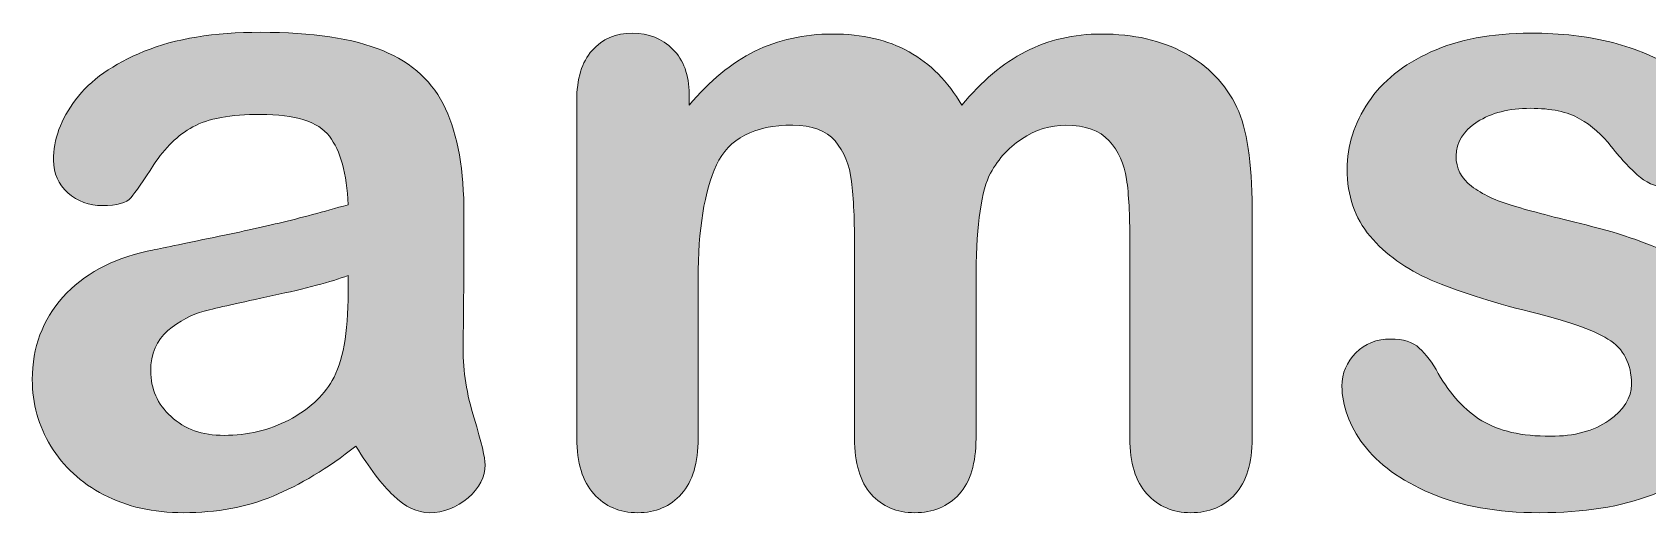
# Model space of a CAD drawing. Header units: millimetres. Extents: x 190 to 440, y -221 to -136.
# Drawn here: x 212.4 to 220.13, y -199.3 to -197 of the extents above; entities that cross this region are included whole.
import ezdxf

# ---------------------------------------------------------------- set-up
doc = ezdxf.new("R2010")
doc.units = ezdxf.units.MM
doc.header["$MEASUREMENT"] = 0
doc.layers.add('Layer 1', color=7, linetype='Continuous')

# ---------------------------------------------------------------- blocks, each defined once
blk = doc.blocks.new('block 7')
at = {"layer": 'Layer 1', "true_color": 0x231f20}
h = blk.add_hatch(color=250, dxfattribs=at)
h.dxf.hatch_style = 2
edge = h.paths.add_edge_path()
edge.add_spline(control_points=[(213.9458, -198.9822), (213.8093, -199.0883), (213.6774, -199.1679), (213.5499, -199.2209), (213.4225, -199.274), (213.2795, -199.3005), (213.121, -199.3005), (212.9763, -199.3005), (212.8492, -199.2719), (212.7396, -199.2147), (212.6301, -199.1575), (212.5457, -199.08), (212.4864, -198.9822), (212.4272, -198.8843), (212.3975, -198.7782), (212.3975, -198.6638), (212.3975, -198.5095), (212.4465, -198.3779), (212.5443, -198.269), (212.6421, -198.1602), (212.7765, -198.0871), (212.9474, -198.0499), (212.9832, -198.0417), (213.0721, -198.0231), (213.214, -197.9941), (213.356, -197.9652), (213.4776, -197.9387), (213.5789, -197.9145), (213.6802, -197.8904), (213.7901, -197.8611), (213.9086, -197.8267), (213.9017, -197.6779), (213.8717, -197.5686), (213.8186, -197.4991), (213.7656, -197.4295), (213.6557, -197.3947), (213.4889, -197.3947), (213.3456, -197.3947), (213.2378, -197.4147), (213.1655, -197.4546), (213.0931, -197.4946), (213.0311, -197.5545), (212.9794, -197.6344), (212.9277, -197.7144), (212.8912, -197.7671), (212.8699, -197.7926), (212.8485, -197.8181), (212.8027, -197.8308), (212.7324, -197.8308), (212.669, -197.8308), (212.6142, -197.8105), (212.5681, -197.7698), (212.5219, -197.7292), (212.4988, -197.6772), (212.4988, -197.6138), (212.4988, -197.5146), (212.534, -197.4181), (212.6042, -197.3244), (212.6745, -197.2307), (212.7841, -197.1535), (212.9329, -197.0929), (213.0817, -197.0322), (213.2671, -197.0019), (213.4889, -197.0019), (213.737, -197.0019), (213.932, -197.0312), (214.0739, -197.0898), (214.2159, -197.1483), (214.3161, -197.241), (214.3747, -197.3678), (214.4333, -197.4946), (214.4625, -197.6627), (214.4625, -197.8722), (214.4625, -198.0045), (214.4622, -198.1168), (214.4615, -198.2091), (214.4608, -198.3014), (214.4598, -198.4041), (214.4584, -198.5171), (214.4584, -198.6232), (214.476, -198.7338), (214.5111, -198.8488), (214.5462, -198.9639), (214.5638, -199.038), (214.5638, -199.0711), (214.5638, -199.1289), (214.5366, -199.1816), (214.4822, -199.2292), (214.4277, -199.2767), (214.3661, -199.3005), (214.2972, -199.3005), (214.2393, -199.3005), (214.1821, -199.2733), (214.1256, -199.2188), (214.0691, -199.1644), (214.0092, -199.0855), (213.9458, -198.9822)], knot_values=[0, 0, 0, 0, 1, 1, 1, 2, 2, 2, 3, 3, 3, 4, 4, 4, 5, 5, 5, 6, 6, 6, 7, 7, 7, 8, 8, 8, 9, 9, 9, 10, 10, 10, 11, 11, 11, 12, 12, 12, 13, 13, 13, 14, 14, 14, 15, 15, 15, 16, 16, 16, 17, 17, 17, 18, 18, 18, 19, 19, 19, 20, 20, 20, 21, 21, 21, 22, 22, 22, 23, 23, 23, 24, 24, 24, 25, 25, 25, 26, 26, 26, 27, 27, 27, 28, 28, 28, 29, 29, 29, 30, 30, 30, 31, 31, 31, 32, 32, 32, 32], degree=3, periodic=1)
edge = h.paths.add_edge_path()
edge.add_spline(control_points=[(213.9086, -198.1657), (213.8259, -198.196), (213.7056, -198.228), (213.5479, -198.2618), (213.3901, -198.2956), (213.2809, -198.3204), (213.2202, -198.3362), (213.1596, -198.3521), (213.1017, -198.3831), (213.0466, -198.4292), (212.9915, -198.4754), (212.9639, -198.5398), (212.9639, -198.6225), (212.9639, -198.7079), (212.9963, -198.7806), (213.0611, -198.8406), (213.1258, -198.9005), (213.2106, -198.9305), (213.3153, -198.9305), (213.4269, -198.9305), (213.5299, -198.906), (213.6243, -198.8571), (213.7187, -198.8082), (213.788, -198.7451), (213.8321, -198.668), (213.8831, -198.5825), (213.9086, -198.442), (213.9086, -198.2463), (213.9086, -198.2463), (213.9086, -198.1657), (213.9086, -198.1657)], knot_values=[0, 0, 0, 0, 1, 1, 1, 2, 2, 2, 3, 3, 3, 4, 4, 4, 5, 5, 5, 6, 6, 6, 7, 7, 7, 8, 8, 8, 9, 9, 9, 10, 10, 10, 10], degree=3, periodic=1)
h = blk.add_hatch(color=250, dxfattribs=at)
h.dxf.hatch_style = 2
edge = h.paths.add_edge_path()
edge.add_spline(control_points=[(216.912, -198.1946), (216.912, -198.1946), (216.912, -198.945), (216.912, -198.945), (216.912, -199.0635), (216.8851, -199.1524), (216.8314, -199.2116), (216.7776, -199.2709), (216.7067, -199.3005), (216.6185, -199.3005), (216.533, -199.3005), (216.4638, -199.2709), (216.4107, -199.2116), (216.3577, -199.1524), (216.3312, -199.0635), (216.3312, -198.945), (216.3312, -198.945), (216.3312, -198.0458), (216.3312, -198.0458), (216.3312, -197.9039), (216.3263, -197.7936), (216.3167, -197.7151), (216.307, -197.6365), (216.2809, -197.5721), (216.2381, -197.5218), (216.1954, -197.4715), (216.1279, -197.4463), (216.0356, -197.4463), (215.8509, -197.4463), (215.7293, -197.5097), (215.6707, -197.6365), (215.6122, -197.7633), (215.5829, -197.9452), (215.5829, -198.1822), (215.5829, -198.1822), (215.5829, -198.945), (215.5829, -198.945), (215.5829, -199.0621), (215.5564, -199.1506), (215.5033, -199.2106), (215.4502, -199.2705), (215.3803, -199.3005), (215.2935, -199.3005), (215.2081, -199.3005), (215.1381, -199.2705), (215.0837, -199.2106), (215.0293, -199.1506), (215.002, -199.0621), (215.002, -198.945), (215.002, -198.945), (215.002, -197.3306), (215.002, -197.3306), (215.002, -197.2245), (215.0265, -197.1439), (215.0754, -197.0887), (215.1243, -197.0336), (215.1888, -197.0061), (215.2687, -197.0061), (215.3459, -197.0061), (215.4103, -197.0319), (215.462, -197.0836), (215.5136, -197.1353), (215.5395, -197.2066), (215.5395, -197.2975), (215.5395, -197.2975), (215.5395, -197.3513), (215.5395, -197.3513), (215.6373, -197.2341), (215.742, -197.148), (215.8537, -197.0929), (215.9653, -197.0378), (216.0893, -197.0102), (216.2257, -197.0102), (216.3677, -197.0102), (216.4896, -197.0384), (216.5916, -197.0949), (216.6936, -197.1514), (216.7776, -197.2369), (216.8438, -197.3513), (216.9389, -197.2355), (217.0408, -197.1497), (217.1497, -197.0939), (217.2586, -197.0381), (217.3792, -197.0102), (217.5114, -197.0102), (217.6658, -197.0102), (217.7988, -197.0405), (217.9104, -197.1011), (218.022, -197.1618), (218.1054, -197.2486), (218.1605, -197.3616), (218.2087, -197.4636), (218.2328, -197.6241), (218.2328, -197.8432), (218.2328, -197.8432), (218.2328, -198.945), (218.2328, -198.945), (218.2328, -199.0635), (218.206, -199.1524), (218.1522, -199.2116), (218.0985, -199.2709), (218.0275, -199.3005), (217.9393, -199.3005), (217.8539, -199.3005), (217.784, -199.2705), (217.7295, -199.2106), (217.6751, -199.1506), (217.6479, -199.0621), (217.6479, -198.945), (217.6479, -198.945), (217.6479, -197.9962), (217.6479, -197.9962), (217.6479, -197.8749), (217.6427, -197.7778), (217.6324, -197.7047), (217.622, -197.6317), (217.5941, -197.5704), (217.5487, -197.5208), (217.5032, -197.4712), (217.4343, -197.4463), (217.3419, -197.4463), (217.2675, -197.4463), (217.1969, -197.4684), (217.1301, -197.5125), (217.0632, -197.5566), (217.0112, -197.6158), (216.974, -197.6903), (216.9327, -197.7853), (216.912, -197.9535), (216.912, -198.1946)], knot_values=[0, 0, 0, 0, 1, 1, 1, 2, 2, 2, 3, 3, 3, 4, 4, 4, 5, 5, 5, 6, 6, 6, 7, 7, 7, 8, 8, 8, 9, 9, 9, 10, 10, 10, 11, 11, 11, 12, 12, 12, 13, 13, 13, 14, 14, 14, 15, 15, 15, 16, 16, 16, 17, 17, 17, 18, 18, 18, 19, 19, 19, 20, 20, 20, 21, 21, 21, 22, 22, 22, 23, 23, 23, 24, 24, 24, 25, 25, 25, 26, 26, 26, 27, 27, 27, 28, 28, 28, 29, 29, 29, 30, 30, 30, 31, 31, 31, 32, 32, 32, 33, 33, 33, 34, 34, 34, 35, 35, 35, 36, 36, 36, 37, 37, 37, 38, 38, 38, 39, 39, 39, 40, 40, 40, 41, 41, 41, 42, 42, 42, 43, 43, 43, 43], degree=3, periodic=1)
h = blk.add_hatch(color=250, dxfattribs=at)
h.dxf.hatch_style = 2
edge = h.paths.add_edge_path()
edge.add_spline(control_points=[(220.5976, -198.5626), (220.5976, -198.7183), (220.5597, -198.8516), (220.4839, -198.9625), (220.4081, -199.0735), (220.2961, -199.1575), (220.148, -199.2147), (219.9998, -199.2719), (219.8197, -199.3005), (219.6074, -199.3005), (219.4049, -199.3005), (219.2312, -199.2695), (219.0865, -199.2075), (218.9418, -199.1455), (218.835, -199.068), (218.7661, -198.9749), (218.6972, -198.8819), (218.6628, -198.7886), (218.6628, -198.6948), (218.6628, -198.6328), (218.6848, -198.5798), (218.7289, -198.5357), (218.773, -198.4916), (218.8288, -198.4695), (218.8964, -198.4695), (218.9556, -198.4695), (219.0011, -198.484), (219.0328, -198.5129), (219.0645, -198.5419), (219.0948, -198.5825), (219.1237, -198.6349), (219.1816, -198.7355), (219.2509, -198.8106), (219.3315, -198.8602), (219.4121, -198.9098), (219.522, -198.9346), (219.6612, -198.9346), (219.7742, -198.9346), (219.8669, -198.9095), (219.9392, -198.8592), (220.0115, -198.8089), (220.0477, -198.7513), (220.0477, -198.6866), (220.0477, -198.5874), (220.0102, -198.515), (219.9351, -198.4695), (219.86, -198.4241), (219.7363, -198.3807), (219.564, -198.3393), (219.3697, -198.2911), (219.2116, -198.2404), (219.0896, -198.1874), (218.9677, -198.1343), (218.8702, -198.0644), (218.7972, -197.9776), (218.7241, -197.8908), (218.6876, -197.784), (218.6876, -197.6572), (218.6876, -197.5442), (218.7214, -197.4374), (218.7889, -197.3368), (218.8564, -197.2362), (218.956, -197.1559), (219.0876, -197.096), (219.2192, -197.036), (219.378, -197.0061), (219.564, -197.0061), (219.7101, -197.0061), (219.8414, -197.0212), (219.9578, -197.0515), (220.0742, -197.0819), (220.1714, -197.1225), (220.2493, -197.1735), (220.3271, -197.2245), (220.3864, -197.281), (220.427, -197.343), (220.4677, -197.405), (220.488, -197.4656), (220.488, -197.5249), (220.488, -197.5897), (220.4663, -197.6427), (220.4229, -197.6841), (220.3795, -197.7254), (220.3178, -197.7461), (220.2379, -197.7461), (220.18, -197.7461), (220.1307, -197.7295), (220.0901, -197.6965), (220.0494, -197.6634), (220.0029, -197.6138), (219.9506, -197.5476), (219.9079, -197.4925), (219.8576, -197.4484), (219.7997, -197.4153), (219.7418, -197.3823), (219.6632, -197.3657), (219.564, -197.3657), (219.4621, -197.3657), (219.3773, -197.3874), (219.3098, -197.4308), (219.2423, -197.4743), (219.2085, -197.5283), (219.2085, -197.5931), (219.2085, -197.6524), (219.2333, -197.7009), (219.2829, -197.7388), (219.3325, -197.7767), (219.3994, -197.8081), (219.4834, -197.8329), (219.5675, -197.8577), (219.6832, -197.888), (219.8307, -197.9238), (220.0057, -197.9666), (220.1487, -198.0175), (220.2596, -198.0768), (220.3705, -198.1361), (220.4546, -198.206), (220.5118, -198.2866), (220.569, -198.3672), (220.5976, -198.4592), (220.5976, -198.5626)], knot_values=[0, 0, 0, 0, 1, 1, 1, 2, 2, 2, 3, 3, 3, 4, 4, 4, 5, 5, 5, 6, 6, 6, 7, 7, 7, 8, 8, 8, 9, 9, 9, 10, 10, 10, 11, 11, 11, 12, 12, 12, 13, 13, 13, 14, 14, 14, 15, 15, 15, 16, 16, 16, 17, 17, 17, 18, 18, 18, 19, 19, 19, 20, 20, 20, 21, 21, 21, 22, 22, 22, 23, 23, 23, 24, 24, 24, 25, 25, 25, 26, 26, 26, 27, 27, 27, 28, 28, 28, 29, 29, 29, 30, 30, 30, 31, 31, 31, 32, 32, 32, 33, 33, 33, 34, 34, 34, 35, 35, 35, 36, 36, 36, 37, 37, 37, 38, 38, 38, 39, 39, 39, 40, 40, 40, 40], degree=3, periodic=1)
at = {"layer": 'Layer 1', "lineweight": 0}
for points, knots in [([(213.9458, -198.9822), (213.8093, -199.0883), (213.6774, -199.1679), (213.5499, -199.2209), (213.4225, -199.274), (213.2795, -199.3005), (213.121, -199.3005), (212.9763, -199.3005), (212.8492, -199.2719), (212.7396, -199.2147), (212.6301, -199.1575), (212.5457, -199.08), (212.4864, -198.9822), (212.4272, -198.8843), (212.3975, -198.7782), (212.3975, -198.6638), (212.3975, -198.5095), (212.4465, -198.3779), (212.5443, -198.269), (212.6421, -198.1602), (212.7765, -198.0871), (212.9474, -198.0499), (212.9832, -198.0417), (213.0721, -198.0231), (213.214, -197.9941), (213.356, -197.9652), (213.4776, -197.9387), (213.5789, -197.9145), (213.6802, -197.8904), (213.7901, -197.8611), (213.9086, -197.8267), (213.9017, -197.6779), (213.8717, -197.5686), (213.8186, -197.4991), (213.7656, -197.4295), (213.6557, -197.3947), (213.4889, -197.3947), (213.3456, -197.3947), (213.2378, -197.4147), (213.1655, -197.4546), (213.0931, -197.4946), (213.0311, -197.5545), (212.9794, -197.6344), (212.9277, -197.7144), (212.8912, -197.7671), (212.8699, -197.7926), (212.8485, -197.8181), (212.8027, -197.8308), (212.7324, -197.8308), (212.669, -197.8308), (212.6142, -197.8105), (212.5681, -197.7698), (212.5219, -197.7292), (212.4988, -197.6772), (212.4988, -197.6138), (212.4988, -197.5146), (212.534, -197.4181), (212.6042, -197.3244), (212.6745, -197.2307), (212.7841, -197.1535), (212.9329, -197.0929), (213.0817, -197.0322), (213.2671, -197.0019), (213.4889, -197.0019), (213.737, -197.0019), (213.932, -197.0312), (214.0739, -197.0898), (214.2159, -197.1483), (214.3161, -197.241), (214.3747, -197.3678), (214.4333, -197.4946), (214.4625, -197.6627), (214.4625, -197.8722), (214.4625, -198.0045), (214.4622, -198.1168), (214.4615, -198.2091), (214.4608, -198.3014), (214.4598, -198.4041), (214.4584, -198.5171), (214.4584, -198.6232), (214.476, -198.7338), (214.5111, -198.8488), (214.5462, -198.9639), (214.5638, -199.038), (214.5638, -199.0711), (214.5638, -199.1289), (214.5366, -199.1816), (214.4822, -199.2292), (214.4277, -199.2767), (214.3661, -199.3005), (214.2972, -199.3005), (214.2393, -199.3005), (214.1821, -199.2733), (214.1256, -199.2188), (214.0691, -199.1644), (214.0092, -199.0855), (213.9458, -198.9822)], [0, 0, 0, 0, 1, 1, 1, 2, 2, 2, 3, 3, 3, 4, 4, 4, 5, 5, 5, 6, 6, 6, 7, 7, 7, 8, 8, 8, 9, 9, 9, 10, 10, 10, 11, 11, 11, 12, 12, 12, 13, 13, 13, 14, 14, 14, 15, 15, 15, 16, 16, 16, 17, 17, 17, 18, 18, 18, 19, 19, 19, 20, 20, 20, 21, 21, 21, 22, 22, 22, 23, 23, 23, 24, 24, 24, 25, 25, 25, 26, 26, 26, 27, 27, 27, 28, 28, 28, 29, 29, 29, 30, 30, 30, 31, 31, 31, 32, 32, 32, 32]), ([(216.912, -198.1946), (216.912, -198.1946), (216.912, -198.945), (216.912, -198.945), (216.912, -199.0635), (216.8851, -199.1524), (216.8314, -199.2116), (216.7776, -199.2709), (216.7067, -199.3005), (216.6185, -199.3005), (216.533, -199.3005), (216.4638, -199.2709), (216.4107, -199.2116), (216.3577, -199.1524), (216.3312, -199.0635), (216.3312, -198.945), (216.3312, -198.945), (216.3312, -198.0458), (216.3312, -198.0458), (216.3312, -197.9039), (216.3263, -197.7936), (216.3167, -197.7151), (216.307, -197.6365), (216.2809, -197.5721), (216.2381, -197.5218), (216.1954, -197.4715), (216.1279, -197.4463), (216.0356, -197.4463), (215.8509, -197.4463), (215.7293, -197.5097), (215.6707, -197.6365), (215.6122, -197.7633), (215.5829, -197.9452), (215.5829, -198.1822), (215.5829, -198.1822), (215.5829, -198.945), (215.5829, -198.945), (215.5829, -199.0621), (215.5564, -199.1506), (215.5033, -199.2106), (215.4502, -199.2705), (215.3803, -199.3005), (215.2935, -199.3005), (215.2081, -199.3005), (215.1381, -199.2705), (215.0837, -199.2106), (215.0293, -199.1506), (215.002, -199.0621), (215.002, -198.945), (215.002, -198.945), (215.002, -197.3306), (215.002, -197.3306), (215.002, -197.2245), (215.0265, -197.1439), (215.0754, -197.0887), (215.1243, -197.0336), (215.1888, -197.0061), (215.2687, -197.0061), (215.3459, -197.0061), (215.4103, -197.0319), (215.462, -197.0836), (215.5136, -197.1353), (215.5395, -197.2066), (215.5395, -197.2975), (215.5395, -197.2975), (215.5395, -197.3513), (215.5395, -197.3513), (215.6373, -197.2341), (215.742, -197.148), (215.8537, -197.0929), (215.9653, -197.0378), (216.0893, -197.0102), (216.2257, -197.0102), (216.3677, -197.0102), (216.4896, -197.0384), (216.5916, -197.0949), (216.6936, -197.1514), (216.7776, -197.2369), (216.8438, -197.3513), (216.9389, -197.2355), (217.0408, -197.1497), (217.1497, -197.0939), (217.2586, -197.0381), (217.3792, -197.0102), (217.5114, -197.0102), (217.6658, -197.0102), (217.7988, -197.0405), (217.9104, -197.1011), (218.022, -197.1618), (218.1054, -197.2486), (218.1605, -197.3616), (218.2087, -197.4636), (218.2328, -197.6241), (218.2328, -197.8432), (218.2328, -197.8432), (218.2328, -198.945), (218.2328, -198.945), (218.2328, -199.0635), (218.206, -199.1524), (218.1522, -199.2116), (218.0985, -199.2709), (218.0275, -199.3005), (217.9393, -199.3005), (217.8539, -199.3005), (217.784, -199.2705), (217.7295, -199.2106), (217.6751, -199.1506), (217.6479, -199.0621), (217.6479, -198.945), (217.6479, -198.945), (217.6479, -197.9962), (217.6479, -197.9962), (217.6479, -197.8749), (217.6427, -197.7778), (217.6324, -197.7047), (217.622, -197.6317), (217.5941, -197.5704), (217.5487, -197.5208), (217.5032, -197.4712), (217.4343, -197.4463), (217.3419, -197.4463), (217.2675, -197.4463), (217.1969, -197.4684), (217.1301, -197.5125), (217.0632, -197.5566), (217.0112, -197.6158), (216.974, -197.6903), (216.9327, -197.7853), (216.912, -197.9535), (216.912, -198.1946)], [0, 0, 0, 0, 1, 1, 1, 2, 2, 2, 3, 3, 3, 4, 4, 4, 5, 5, 5, 6, 6, 6, 7, 7, 7, 8, 8, 8, 9, 9, 9, 10, 10, 10, 11, 11, 11, 12, 12, 12, 13, 13, 13, 14, 14, 14, 15, 15, 15, 16, 16, 16, 17, 17, 17, 18, 18, 18, 19, 19, 19, 20, 20, 20, 21, 21, 21, 22, 22, 22, 23, 23, 23, 24, 24, 24, 25, 25, 25, 26, 26, 26, 27, 27, 27, 28, 28, 28, 29, 29, 29, 30, 30, 30, 31, 31, 31, 32, 32, 32, 33, 33, 33, 34, 34, 34, 35, 35, 35, 36, 36, 36, 37, 37, 37, 38, 38, 38, 39, 39, 39, 40, 40, 40, 41, 41, 41, 42, 42, 42, 43, 43, 43, 43]), ([(220.5976, -198.5626), (220.5976, -198.7183), (220.5597, -198.8516), (220.4839, -198.9625), (220.4081, -199.0735), (220.2961, -199.1575), (220.148, -199.2147), (219.9998, -199.2719), (219.8197, -199.3005), (219.6074, -199.3005), (219.4049, -199.3005), (219.2312, -199.2695), (219.0865, -199.2075), (218.9418, -199.1455), (218.835, -199.068), (218.7661, -198.9749), (218.6972, -198.8819), (218.6628, -198.7886), (218.6628, -198.6948), (218.6628, -198.6328), (218.6848, -198.5798), (218.7289, -198.5357), (218.773, -198.4916), (218.8288, -198.4695), (218.8964, -198.4695), (218.9556, -198.4695), (219.0011, -198.484), (219.0328, -198.5129), (219.0645, -198.5419), (219.0948, -198.5825), (219.1237, -198.6349), (219.1816, -198.7355), (219.2509, -198.8106), (219.3315, -198.8602), (219.4121, -198.9098), (219.522, -198.9346), (219.6612, -198.9346), (219.7742, -198.9346), (219.8669, -198.9095), (219.9392, -198.8592), (220.0115, -198.8089), (220.0477, -198.7513), (220.0477, -198.6866), (220.0477, -198.5874), (220.0102, -198.515), (219.9351, -198.4695), (219.86, -198.4241), (219.7363, -198.3807), (219.564, -198.3393), (219.3697, -198.2911), (219.2116, -198.2404), (219.0896, -198.1874), (218.9677, -198.1343), (218.8702, -198.0644), (218.7972, -197.9776), (218.7241, -197.8908), (218.6876, -197.784), (218.6876, -197.6572), (218.6876, -197.5442), (218.7214, -197.4374), (218.7889, -197.3368), (218.8564, -197.2362), (218.956, -197.1559), (219.0876, -197.096), (219.2192, -197.036), (219.378, -197.0061), (219.564, -197.0061), (219.7101, -197.0061), (219.8414, -197.0212), (219.9578, -197.0515), (220.0742, -197.0819), (220.1714, -197.1225), (220.2493, -197.1735), (220.3271, -197.2245), (220.3864, -197.281), (220.427, -197.343), (220.4677, -197.405), (220.488, -197.4656), (220.488, -197.5249), (220.488, -197.5897), (220.4663, -197.6427), (220.4229, -197.6841), (220.3795, -197.7254), (220.3178, -197.7461), (220.2379, -197.7461), (220.18, -197.7461), (220.1307, -197.7295), (220.0901, -197.6965), (220.0494, -197.6634), (220.0029, -197.6138), (219.9506, -197.5476), (219.9079, -197.4925), (219.8576, -197.4484), (219.7997, -197.4153), (219.7418, -197.3823), (219.6632, -197.3657), (219.564, -197.3657), (219.4621, -197.3657), (219.3773, -197.3874), (219.3098, -197.4308), (219.2423, -197.4743), (219.2085, -197.5283), (219.2085, -197.5931), (219.2085, -197.6524), (219.2333, -197.7009), (219.2829, -197.7388), (219.3325, -197.7767), (219.3994, -197.8081), (219.4834, -197.8329), (219.5675, -197.8577), (219.6832, -197.888), (219.8307, -197.9238), (220.0057, -197.9666), (220.1487, -198.0175), (220.2596, -198.0768), (220.3705, -198.1361), (220.4546, -198.206), (220.5118, -198.2866), (220.569, -198.3672), (220.5976, -198.4592), (220.5976, -198.5626)], [0, 0, 0, 0, 1, 1, 1, 2, 2, 2, 3, 3, 3, 4, 4, 4, 5, 5, 5, 6, 6, 6, 7, 7, 7, 8, 8, 8, 9, 9, 9, 10, 10, 10, 11, 11, 11, 12, 12, 12, 13, 13, 13, 14, 14, 14, 15, 15, 15, 16, 16, 16, 17, 17, 17, 18, 18, 18, 19, 19, 19, 20, 20, 20, 21, 21, 21, 22, 22, 22, 23, 23, 23, 24, 24, 24, 25, 25, 25, 26, 26, 26, 27, 27, 27, 28, 28, 28, 29, 29, 29, 30, 30, 30, 31, 31, 31, 32, 32, 32, 33, 33, 33, 34, 34, 34, 35, 35, 35, 36, 36, 36, 37, 37, 37, 38, 38, 38, 39, 39, 39, 40, 40, 40, 40]), ([(213.9086, -198.1657), (213.8259, -198.196), (213.7056, -198.228), (213.5479, -198.2618), (213.3901, -198.2956), (213.2809, -198.3204), (213.2202, -198.3362), (213.1596, -198.3521), (213.1017, -198.3831), (213.0466, -198.4292), (212.9915, -198.4754), (212.9639, -198.5398), (212.9639, -198.6225), (212.9639, -198.7079), (212.9963, -198.7806), (213.0611, -198.8406), (213.1258, -198.9005), (213.2106, -198.9305), (213.3153, -198.9305), (213.4269, -198.9305), (213.5299, -198.906), (213.6243, -198.8571), (213.7187, -198.8082), (213.788, -198.7451), (213.8321, -198.668), (213.8831, -198.5825), (213.9086, -198.442), (213.9086, -198.2463), (213.9086, -198.2463), (213.9086, -198.1657), (213.9086, -198.1657)], [0, 0, 0, 0, 1, 1, 1, 2, 2, 2, 3, 3, 3, 4, 4, 4, 5, 5, 5, 6, 6, 6, 7, 7, 7, 8, 8, 8, 9, 9, 9, 10, 10, 10, 10])]:
    blk.add_open_spline(points, degree=3, knots=knots, dxfattribs=at)

msp = doc.modelspace()

# ---------------------------------------------------------------- block references
at = {"layer": 'Layer 1'}
msp.add_blockref('block 7', (0, 0), dxfattribs=at)

doc.saveas('drawing.dxf')
